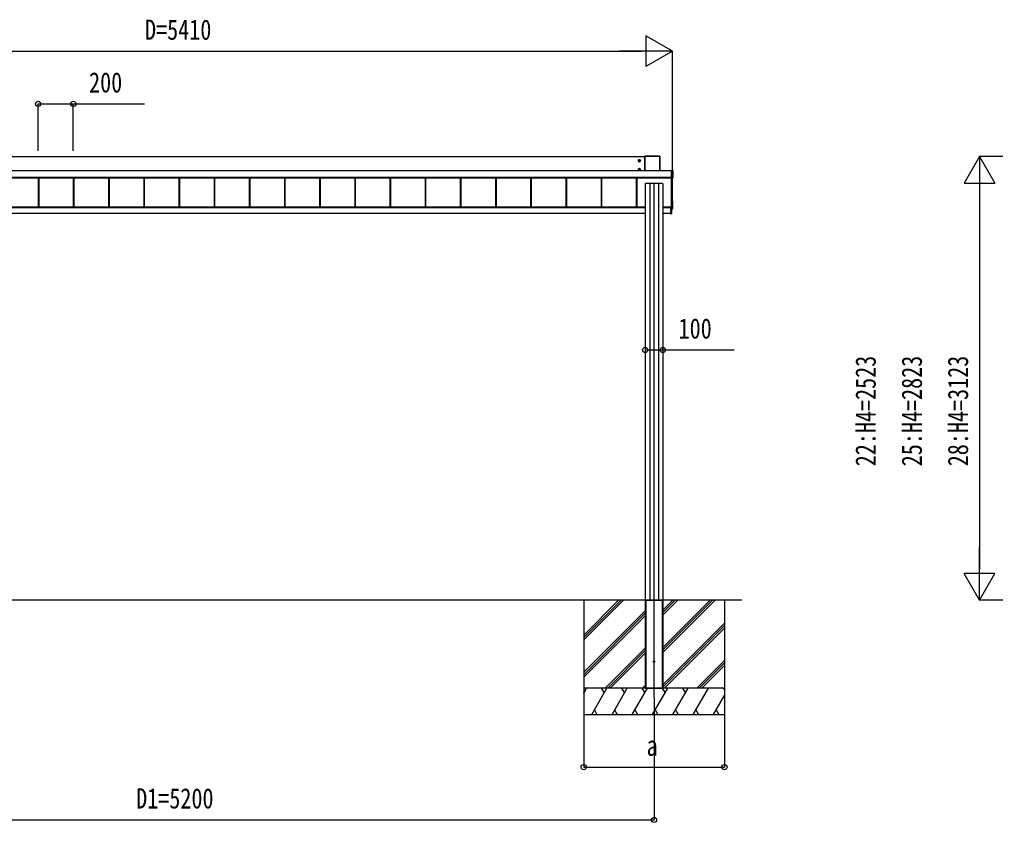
# Model space of a CAD drawing. Units: millimetres, scale not verified. Extents: x -14718 to 14718, y -10397 to 10401.
# Drawn here: x -10225 to -4676, y -5976 to -1409 of the extents above; entities that cross this region are included whole.
import ezdxf
from ezdxf.enums import TextEntityAlignment as Align

# ---------------------------------------------------------------- set-up
doc = ezdxf.new("R2010")
doc.units = ezdxf.units.MM
doc.header["$LTSCALE"] = 50
for name, color, linetype in [('0-4_YKK_12', 2, 'Continuous'), ('0-5_YKK_A1', 4, 'Continuous'), ('0-6_YKK_D', 6, 'Continuous')]:
    doc.layers.add(name, color=color, linetype=linetype)
doc.styles.add('ＭＳ ゴシック', font='')
doc.styles.get('ＭＳ ゴシック').set_extended_font_data('MS Gothic')

msp = doc.modelspace()

# ---------------------------------------------------------------- linework, layer by layer
at = {"layer": '0-4_YKK_12'}
msp.add_line((-6617.43, -5264.1), (-6617.43, -2338.4), dxfattribs=at)
at = {"layer": '0-5_YKK_A1'}
for p, q in [((-6670.43, -2190.47), (-11764.43, -2190.47)), ((-6707.68, -2212.21), (-6693.18, -2212.21)), ((-6702.71, -2211.45), (-6703.43, -2211.45)), ((-6700.43, -2219.46), (-6700.43, -2204.96)), ((-6698.15, -2212.97), (-6697.43, -2212.97)), ((-6670.43, -2186.75), (-6670.43, -2268.91)), ((-6670.09, -2186.89), (-6670.43, -2186.75)), ((-6670.09, -2268.91), (-6670.09, -2186.89)), ((-6584.93, -2186.25), (-6669.93, -2186.25)), ((-6669.93, -2186.25), (-6669.59, -2186.39)), ((-6669.59, -2186.39), (-6669.59, -2186.88)), ((-6669.59, -2186.39), (-6585.27, -2186.39)), ((-6669.59, -2186.88), (-6669.59, -2268.91)), ((-6585.27, -2186.88), (-6669.59, -2186.88)), ((-6585.27, -2186.39), (-6584.93, -2186.25)), ((-6585.27, -2186.39), (-6585.27, -2186.88)), ((-6585.27, -2268.91), (-6585.27, -2186.88)), ((-6584.43, -2186.75), (-6584.77, -2186.89)), ((-6584.77, -2186.89), (-6584.77, -2268.91)), ((-6584.43, -2268.91), (-6584.43, -2186.75)), ((-6518.93, -2268.91), (-11915.93, -2268.91)), ((-6518.93, -2269.39), (-11915.93, -2269.39)), ((-6707.68, -2262.18), (-6693.18, -2262.18)), ((-6702.71, -2261.42), (-6703.43, -2261.42)), ((-6700.43, -2269.43), (-6700.43, -2254.93)), ((-6698.15, -2262.94), (-6697.43, -2262.94)), ((-6517.73, -2267.68), (-6518.93, -2267.68)), ((-6518.93, -2267.83), (-6518.93, -2267.68)), ((-6518.93, -2267.68), (-6518.93, -2267.68)), ((-6517.73, -2267.68), (-6518.93, -2267.68)), ((-6518.93, -2268.31), (-6518.93, -2267.83)), ((-6511.89, -2268.31), (-6518.93, -2268.31)), ((-6517.73, -2267.68), (-6517.73, -2267.68)), ((-6517.13, -2267.67), (-6517.18, -2267.67)), ((-6517.13, -2267.63), (-6511.43, -2267.63)), ((-6517.13, -2267.63), (-6517.13, -2267.67)), ((-6511.89, -2267.83), (-6511.43, -2267.63)), ((-6511.89, -2309.37), (-6511.89, -2268.31)), ((-6510.93, -2268.13), (-6511.39, -2268.33)), ((-6511.39, -2268.33), (-6511.39, -2309.39)), ((-6510.93, -2268.13), (-6510.93, -2310.11)), ((-6518.93, -2308.36), (-11915.93, -2308.36)), ((-6518.93, -2308.88), (-11915.93, -2308.88)), ((-11915.93, -2309.02), (-6518.93, -2309.02)), ((-6518.93, -2309.02), (-11915.93, -2309.02)), ((-10118.93, -2309.02), (-10118.93, -2475.25)), ((-10116.33, -2309.02), (-10116.33, -2475.25)), ((-10115.93, -2309.02), (-10115.93, -2475.25)), ((-9918.93, -2309.02), (-9918.93, -2475.25)), ((-9916.33, -2309.02), (-9916.33, -2475.25)), ((-9915.93, -2309.02), (-9915.93, -2475.25)), ((-9718.93, -2309.02), (-9718.93, -2475.25)), ((-9716.33, -2309.02), (-9716.33, -2475.25)), ((-9715.93, -2309.02), (-9715.93, -2475.25)), ((-9518.93, -2309.02), (-9518.93, -2475.25)), ((-9516.33, -2309.02), (-9516.33, -2475.25)), ((-9515.93, -2309.02), (-9515.93, -2475.25)), ((-9318.93, -2309.02), (-9318.93, -2475.25)), ((-9316.33, -2309.02), (-9316.33, -2475.25)), ((-9315.93, -2309.02), (-9315.93, -2475.25)), ((-9118.93, -2309.02), (-9118.93, -2475.25)), ((-9116.33, -2309.02), (-9116.33, -2475.25)), ((-9115.93, -2309.02), (-9115.93, -2475.25)), ((-8918.93, -2309.02), (-8918.93, -2475.25)), ((-8916.33, -2309.02), (-8916.33, -2475.25)), ((-8915.93, -2309.02), (-8915.93, -2475.25)), ((-8718.93, -2309.02), (-8718.93, -2475.25)), ((-8716.33, -2309.02), (-8716.33, -2475.25)), ((-8715.93, -2309.02), (-8715.93, -2475.25)), ((-8518.93, -2309.02), (-8518.93, -2475.25)), ((-8516.33, -2309.02), (-8516.33, -2475.25)), ((-8515.93, -2309.02), (-8515.93, -2475.25)), ((-8318.93, -2309.02), (-8318.93, -2475.25)), ((-8316.33, -2309.02), (-8316.33, -2475.25)), ((-8315.93, -2309.02), (-8315.93, -2475.25)), ((-8118.93, -2309.02), (-8118.93, -2475.25)), ((-8116.33, -2309.02), (-8116.33, -2475.25)), ((-8115.93, -2309.02), (-8115.93, -2475.25)), ((-7918.93, -2309.02), (-7918.93, -2475.25)), ((-7916.33, -2309.02), (-7916.33, -2475.25)), ((-7915.93, -2309.02), (-7915.93, -2475.25)), ((-7718.93, -2309.02), (-7718.93, -2475.25)), ((-7716.33, -2309.02), (-7716.33, -2475.25)), ((-7715.93, -2309.02), (-7715.93, -2475.25)), ((-7518.93, -2309.02), (-7518.93, -2475.25)), ((-7516.33, -2309.02), (-7516.33, -2475.25)), ((-7515.93, -2309.02), (-7515.93, -2475.25)), ((-7318.93, -2309.02), (-7318.93, -2475.25)), ((-7316.33, -2309.02), (-7316.33, -2475.25)), ((-7315.93, -2309.02), (-7315.93, -2475.25)), ((-7118.93, -2309.02), (-7118.93, -2475.25)), ((-7116.33, -2309.02), (-7116.33, -2475.25)), ((-7115.93, -2309.02), (-7115.93, -2475.25)), ((-6918.93, -2309.02), (-6918.93, -2475.25)), ((-6916.33, -2309.02), (-6916.33, -2475.25)), ((-6915.93, -2309.02), (-6915.93, -2475.25)), ((-6718.93, -2309.02), (-6718.93, -2475.25)), ((-6716.33, -2309.02), (-6716.33, -2475.25)), ((-6715.93, -2309.02), (-6715.93, -2475.25)), ((-6518.93, -2309.37), (-6511.89, -2309.37)), ((-6518.93, -2309.88), (-6518.93, -2310.43)), ((-6511.89, -2309.88), (-6518.93, -2309.88)), ((-6518.93, -2310.43), (-6517.73, -2310.43)), ((-6518.93, -2310.43), (-6518.93, -2310.43)), ((-6518.93, -2310.43), (-6517.73, -2310.43)), ((-6517.73, -2310.43), (-6517.73, -2310.43)), ((-6517.43, -2483.08), (-6517.43, -2310.44)), ((-6517.13, -2310.49), (-6517.13, -2310.61)), ((-6511.43, -2310.61), (-6517.13, -2310.61)), ((-6512.43, -2483.03), (-6512.43, -2310.61)), ((-6511.89, -2309.37), (-6511.89, -2309.88)), ((-6511.43, -2310.61), (-6511.89, -2309.88)), ((-6511.39, -2309.39), (-6510.93, -2310.11)), ((-6667.43, -2342.96), (-6667.43, -4711.6)), ((-6642.24, -2341.22), (-6642.24, -4711.6)), ((-6592.62, -2341.22), (-6592.62, -4711.6)), ((-6567.43, -2342.96), (-6567.43, -4711.6)), ((-6667.43, -2475.25), (-11767.43, -2475.25)), ((-6667.43, -2477.25), (-11767.43, -2477.25)), ((-6667.43, -2480.12), (-11767.43, -2480.12)), ((-6520.43, -2475.25), (-6567.43, -2475.25)), ((-6524.43, -2477.25), (-6567.43, -2477.25)), ((-6524.43, -2480.12), (-6567.43, -2480.12)), ((-6519.43, -2475.6), (-6524.43, -2475.58)), ((-6524.43, -2479.88), (-6524.43, -2475.58)), ((-6524.43, -2479.88), (-6524.43, -2480.08)), ((-6518.71, -2479.89), (-6524.43, -2479.88)), ((-6524.43, -2480.38), (-6518.23, -2480.39)), ((-6520.93, -2474.86), (-6517.73, -2474.86)), ((-6520.93, -2475.25), (-6520.93, -2474.86)), ((-6520.43, -2475.25), (-6520.43, -2475.54)), ((-6520.43, -2475.54), (-6520.43, -2475.59)), ((-6519.43, -2475.6), (-6519.43, -2474.86)), ((-6518.71, -2477.31), (-6518.71, -2479.89)), ((-6518.71, -2477.31), (-6518.43, -2477.31)), ((-6518.71, -2479.89), (-6518.43, -2479.89)), ((-6518.23, -2480.09), (-6518.23, -2477.11)), ((-6518.23, -2480.09), (-6518.23, -2480.09)), ((-6518.21, -2474.86), (-6518.21, -2476.81)), ((-6518.21, -2476.81), (-6517.93, -2476.81)), ((-6518.21, -2480.39), (-6517.93, -2480.39)), ((-6517.93, -2476.81), (-6517.93, -2474.86)), ((-6517.93, -2480.39), (-6517.93, -2476.81)), ((-6517.93, -2513.48), (-6517.93, -2480.39)), ((-6512.43, -2483.6), (-6517.93, -2483.93)), ((-6517.93, -2485.19), (-6511.9, -2484.81)), ((-6517.93, -2485.19), (-6511.9, -2484.81)), ((-6511.9, -2484.56), (-6517.61, -2484.91)), ((-6517.61, -2484.91), (-6517.61, -2484.95)), ((-6512.93, -2483.58), (-6516.93, -2483.58)), ((-6511.9, -2442.51), (-6512.43, -2442.48)), ((-6512.43, -2483.6), (-6512.43, -2483.03)), ((-6511.9, -2484.81), (-6511.9, -2484.56)), ((-6511.9, -2484.81), (-6511.9, -2484.81)), ((-6511.43, -2484.07), (-6511.43, -2443.01)), ((-6511.43, -2484.07), (-6511.43, -2484.31)), ((-6668.28, -2511.6), (-11766.58, -2511.6)), ((-6668.43, -2513.78), (-6668.3, -2511.6)), ((-6668.28, -2511.6), (-6667.8, -2511.6)), ((-6667.8, -2511.6), (-6667.93, -2513.78)), ((-6667.43, -2511.6), (-6667.8, -2511.6)), ((-6567.06, -2511.6), (-6567.43, -2511.6)), ((-6567.43, -2513.78), (-6566.93, -2513.78)), ((-6566.93, -2514.1), (-6567.43, -2514.1)), ((-6567.06, -2511.6), (-6566.58, -2511.6)), ((-6566.93, -2513.78), (-6567.06, -2511.6)), ((-6566.93, -2514.1), (-6566.93, -2513.78)), ((-6566.73, -2514.1), (-6566.93, -2514.1)), ((-6524.43, -2511.6), (-6566.58, -2511.6)), ((-6566.56, -2511.6), (-6566.43, -2513.78)), ((-6524.43, -2514.16), (-6518.21, -2513.78)), ((-6524.43, -2513.86), (-6524.43, -2514.16)), ((-6517.93, -2513.48), (-6518.21, -2513.48)), ((-6117.43, -4711.6), (-11767.43, -4711.6)), ((-7017.43, -4711.6), (-7017.43, -5361.6)), ((-7017.43, -4938.23), (-6790.8, -4711.6)), ((-7017.43, -4909.95), (-6819.08, -4711.6)), ((-7017.43, -4924.09), (-6805, -4711.66)), ((-6667.43, -4711.6), (-6667.43, -5211.6)), ((-6667.43, -4711.6), (-6667.13, -4711.6)), ((-6667.43, -4711.6), (-6667.43, -5211.6)), ((-6667.13, -4711.6), (-6567.73, -4711.6)), ((-6664.93, -4711.6), (-6664.93, -5211.6)), ((-6663.43, -4711.6), (-6663.43, -5211.6)), ((-6571.43, -4711.6), (-6571.43, -5211.6)), ((-6569.93, -4711.6), (-6569.93, -5211.6)), ((-6567.43, -4711.6), (-6567.43, -5211.6)), ((-6567.43, -4711.6), (-6567.43, -5211.6)), ((-6567.43, -4796.6), (-6482.43, -4711.6)), ((-6567.43, -4782.46), (-6496.57, -4711.6)), ((-6567.43, -4768.31), (-6510.72, -4711.6)), ((-6567.43, -5008.73), (-6270.34, -4711.64)), ((-6567.43, -4994.59), (-6284.48, -4711.64)), ((-6567.43, -4980.44), (-6298.62, -4711.64)), ((-6217.43, -4711.6), (-6217.43, -5361.6)), ((-7017.43, -5122.08), (-6667.43, -4772.08)), ((-7017.43, -5136.22), (-6667.43, -4786.22)), ((-7017.43, -5150.36), (-6667.43, -4800.36)), ((-6567.43, -5192.57), (-6217.43, -4842.58)), ((-6567.43, -5206.72), (-6217.43, -4856.72)), ((-6558.17, -5211.6), (-6217.43, -4870.86)), ((-6894.82, -5211.6), (-6667.43, -4984.21)), ((-6880.68, -5211.6), (-6667.43, -4998.35)), ((-6866.54, -5211.6), (-6667.43, -5012.49)), ((-6374.32, -5211.6), (-6217.43, -5054.71)), ((-6360.18, -5211.6), (-6217.43, -5068.85)), ((-6346.04, -5211.6), (-6217.43, -5082.99)), ((-6217.43, -5211.6), (-7017.43, -5211.6)), ((-7017.43, -5240.54), (-7000.72, -5211.6)), ((-6217.43, -5211.6), (-7017.43, -5211.6)), ((-6971.85, -5361.6), (-6885.25, -5211.6)), ((-6900.25, -5237.58), (-6915.25, -5211.6)), ((-6856.38, -5361.6), (-6769.78, -5211.6)), ((-6784.78, -5237.58), (-6799.78, -5211.6)), ((-6740.91, -5361.6), (-6654.31, -5211.6)), ((-6669.31, -5237.58), (-6684.31, -5211.6)), ((-6682.69, -5211.6), (-6667.43, -5196.34)), ((-6667.43, -5211.6), (-6567.43, -5211.6)), ((-6625.44, -5361.6), (-6538.84, -5211.6)), ((-6553.84, -5237.58), (-6568.84, -5211.6)), ((-6509.97, -5361.6), (-6423.37, -5211.6)), ((-6438.37, -5237.58), (-6453.37, -5211.6)), ((-6394.5, -5361.6), (-6307.9, -5211.6)), ((-6217.43, -5220.26), (-6222.43, -5211.6)), ((-7015.72, -5237.58), (-7017.43, -5234.62)), ((-6279.03, -5361.6), (-6217.43, -5254.9)), ((-7017.43, -5361.6), (-6217.43, -5361.6)), ((-6956.86, -5335.62), (-6941.86, -5361.6)), ((-6841.39, -5335.62), (-6826.39, -5361.6)), ((-6725.92, -5335.62), (-6710.92, -5361.6)), ((-6610.44, -5335.62), (-6595.44, -5361.6)), ((-6494.98, -5335.62), (-6479.98, -5361.6)), ((-6379.5, -5335.62), (-6364.51, -5361.6)), ((-6264.03, -5335.62), (-6249.04, -5361.6))]:
    msp.add_line(p, q, dxfattribs=at)
for points in [[(-6700.43, -2206.44), (-6705.43, -2209.32), (-6705.43, -2215.1), (-6700.43, -2217.98), (-6695.43, -2215.1), (-6695.43, -2209.32)], [(-6700.43, -2256.4), (-6705.43, -2259.29), (-6705.43, -2265.07), (-6700.43, -2267.95), (-6695.43, -2265.07), (-6695.43, -2259.29)]]:
    msp.add_lwpolyline(points, close=True, dxfattribs=at)
for points in [[(-6703.43, -2211.45), (-6703.43, -2212.97), (-6702.71, -2212.97)], [(-6699.67, -2209.93), (-6699.67, -2209.21), (-6701.19, -2209.21), (-6701.19, -2209.93)], [(-6701.19, -2214.49), (-6701.19, -2215.21), (-6699.67, -2215.21), (-6699.67, -2214.49)], [(-6697.43, -2212.97), (-6697.43, -2211.45), (-6698.15, -2211.45)], [(-6703.43, -2261.42), (-6703.43, -2262.94), (-6702.71, -2262.94)], [(-6699.67, -2259.9), (-6699.67, -2259.18), (-6701.19, -2259.18), (-6701.19, -2259.9)], [(-6701.19, -2264.46), (-6701.19, -2265.18), (-6699.67, -2265.18), (-6699.67, -2264.46)], [(-6697.43, -2262.94), (-6697.43, -2261.42), (-6698.15, -2261.42)], [(-6518.93, -2267.83), (-6511.89, -2267.83), (-6511.89, -2268.31)], [(-6518.93, -2309.88), (-6518.93, -2309.37), (-6518.93, -2268.31)], [(-6518.25, -2480.09), (-6524.43, -2480.08), (-6524.43, -2480.38), (-6524.43, -2513.86)], [(-6518.21, -2480.39), (-6518.21, -2513.48), (-6524.43, -2513.86)], [(-6518.43, -2479.91), (-6518.43, -2479.89), (-6518.43, -2477.31)], [(-6518.23, -2480.09), (-6518.23, -2480.09), (-6518.24, -2480.09)], [(-6667.43, -2514.1), (-6667.93, -2514.1), (-6668.13, -2514.1)], [(-6667.93, -2514.1), (-6667.93, -2513.78), (-6667.43, -2513.78)], [(-6667.13, -4711.6), (-6567.73, -4711.6), (-6567.43, -4711.6)]]:
    msp.add_lwpolyline(points, dxfattribs=at)
for centre, radius in [((-6700.43, -2212.21), 6.25), ((-6700.43, -2212.21), 5), ((-6700.43, -2262.18), 6.25), ((-6700.43, -2262.18), 5), ((-6617.43, -5061.6), 5)]:
    msp.add_circle(centre, radius, dxfattribs=at)
for centre, radius, start, end in [((-6700.43, -2212.21), 5.58, 153.74848, 206.25152), ((-6700.43, -2212.21), 5.58, 93.74848, 146.25152), ((-6700.43, -2212.21), 5.58, 213.74848, 266.25152), ((-6702.71, -2209.93), 1.52, 270, 0), ((-6702.71, -2214.49), 1.52, 0, 90), ((-6700.43, -2212.21), 5.58, 33.74848, 86.25152), ((-6700.43, -2212.21), 5.58, 273.74848, 326.25152), ((-6698.15, -2209.93), 1.52, 180, 270), ((-6698.15, -2214.49), 1.52, 90, 180), ((-6700.43, -2212.21), 5.58, 333.74848, 26.25152), ((-6669.59, -2186.89), 0.5, 90.15046, 179.81463), ((-6669.71, -2190.99), 4.12, 88.40447, 95.35624), ((-6585.27, -2186.89), 0.5, 0.18537, 89.84954), ((-6585.15, -2190.99), 4.12, 84.64376, 91.59553), ((-6700.43, -2262.18), 5.58, 153.74848, 206.25152), ((-6700.43, -2262.18), 5.58, 93.74848, 146.25152), ((-6700.43, -2262.18), 5.58, 213.74848, 266.25152), ((-6702.71, -2259.9), 1.52, 270, 0), ((-6702.71, -2264.46), 1.52, 0, 90), ((-6700.43, -2262.18), 5.58, 33.74848, 86.25152), ((-6700.43, -2262.18), 5.58, 273.74848, 326.25152), ((-6698.15, -2259.9), 1.52, 180, 270), ((-6698.15, -2264.46), 1.52, 90, 180), ((-6700.43, -2262.18), 5.58, 333.74848, 26.25152), ((-6517.29, -2266.27), 1.41, 271.33232, 274.49739), ((-6511.89, -2268.33), 0.5, 0.18537, 89.84954), ((-6511.78, -2272.43), 4.12, 84.64376, 91.59553), ((-6517.64, -2313.05), 2.62, 81.42612, 92.09097), ((-6517.13, -2310.19), 0.301, 243.24083, 270.00691), ((-6511.78, -2313.49), 4.12, 84.64376, 91.59553), ((-6511.89, -2309.38), 0.502, 270.31408, 359.651), ((-6518.64, -2481.88), 1.98, 83.79926, 91.95127), ((-6518.25, -2480.39), 0.3, 87.77338, 89.77816), ((-6518.25, -2480.23), 0.141, 85.77463, 89.9759), ((-6519.48, -2480.32), 1.25, 356.45735, 10.27369), ((-6519.44, -2480.27), 1.21, 354.17006, 8.37745), ((-6519.56, -2476.88), 1.35, 350.09675, 2.91202), ((-6518.23, -2476.81), 0.3, 269.98255, 359.98254), ((-6518.23, -2480.39), 0.3, 0, 89.87763), ((-6519.43, -2480.31), 1.22, 356.27163, 10.47203), ((-6517.63, -2484.61), 0.3, 180.0189, 273.51595), ((-6517.63, -2484.66), 0.3, 180.0189, 273.51595), ((-6517.73, -2474.56), 0.3, 269.98255, 359.98252), ((-6516.93, -2483.08), 0.5, 180.01746, 270.01745), ((-6512.93, -2483.08), 0.5, 269.98255, 359.98254), ((-6511.93, -2443.01), 0.5, 0.01604, 86.51881), ((-6511.93, -2484.06), 0.5, 273.48119, 359.98396), ((-6511.93, -2484.31), 0.5, 273.6197, 0), ((-6511.93, -2484.31), 0.5, 273.48119, 359.98396), ((-6668.13, -2513.8), 0.3, 176.5, 270), ((-6566.73, -2513.8), 0.3, 270, 3.5), ((-6518.23, -2513.48), 0.3, 273.5, 0), ((-6519.44, -2513.63), 1.24, 353.06854, 6.93146)]:
    msp.add_arc(centre, radius, start, end, dxfattribs=at)
for centre, major_axis, ratio, start_param, end_param in [((-6669.93, -2186.75), (0.382, -0.325), 0.996231, 2.2770247, 3.8440941), ((-6584.93, -2186.75), (0.382, 0.325), 0.996231, 5.5806839, 7.1477533), ((-6517.73, -2267.67), (0.6, 0), 0.026226, 4.712389, 5.6461648), ((-6517.13, -2267.93), (0, 0.3), 0.998743, 6.2831853, 6.8214342), ((-6517.73, -2267.67), (0.6, 0), 0.026226, 5.6461648, 6.2831853), ((-6511.43, -2268.13), (0.382, 0.325), 0.996231, 5.5806839, 7.1477533), ((-6517.73, -2310.49), (0.6, 0), 0.096025, 6.2831853, 7.8539816), ((-6517.13, -2310.31), (0, 0.3), 0.998743, 2.0534275, 3.1415927), ((-6511.43, -2310.11), (0.382, -0.325), 0.996231, 5.4186173, 6.9856867), ((-6617.43, -2342.96), (50, 0), 0.04, 6.2831853, 9.424778), ((-6518.21, -2477.31), (-0.301, 0.4), 0.997782, 5.6362522, 7.2070486), ((-6518.73, -2479.89), (-0.001, 0.2), 0.09157, 4.6769241, 4.7117655), ((-6518.23, -2479.89), (0.482, 0.007), 0.414889, 3.1353871, 4.6694768), ((-6518.23, -2477.31), (-0.108, 0.169), 0.994155, 5.7105836, 7.28138), ((-6518.23, -2479.89), (0.145, 0.15), 0.921201, 2.3804184, 3.9145081), ((-6518.21, -2479.89), (-0.301, 0.4), 0.997782, 2.4579529, 2.4946596), ((-6518.21, -2484.99), (0.6, 0.037), 0.034769, 5.198958, 6.2810574), ((-6667.93, -2513.8), (0.5, -0.018), 0.036539, 1.5736281, 3.1406975), ((-6566.93, -2513.8), (0.5, 0.018), 0.036539, 0.0008951, 1.5679645)]:
    msp.add_ellipse(centre, major_axis=major_axis, ratio=ratio, start_param=start_param, end_param=end_param, dxfattribs=at)
at = {"layer": '0-6_YKK_D'}
for p, q in [((-6512.43, -1588.84), (-6663.99, -1501.34)), ((-6663.99, -1501.34), (-6663.99, -1676.34)), ((-11747.43, -1588.84), (-6687.43, -1588.84)), ((-6512.43, -1588.84), (-6815.54, -1588.84)), ((-6512.43, -1588.84), (-6663.99, -1676.34)), ((-6512.43, -2309.61), (-6512.43, -1587.84)), ((-10118.93, -2155.31), (-10118.93, -1887.84)), ((-9918.93, -2155.31), (-9918.93, -1887.84)), ((-4767.43, -2188.84), (-4854.93, -2340.4)), ((-2293.91, -2188.84), (-4768.43, -2188.84)), ((-4767.43, -2188.84), (-4679.93, -2340.4)), ((-4767.43, -2188.84), (-4767.43, -2491.95)), ((-4854.93, -2340.4), (-4679.93, -2340.4)), ((-4767.43, -2363.84), (-4767.43, -4536.6)), ((-6667.43, -3286.07), (-6667.43, -3289.59)), ((-4767.43, -4711.6), (-4767.43, -4408.49)), ((-4767.43, -4711.6), (-4854.93, -4560.05)), ((-4679.93, -4560.05), (-4854.93, -4560.05)), ((-4767.43, -4711.6), (-4679.93, -4560.05)), ((-2884.3, -4711.6), (-4768.43, -4711.6)), ((-6617.43, -5265.1), (-6617.43, -5962.6)), ((-7017.43, -5362.6), (-7017.43, -5662.6)), ((-6217.43, -5362.6), (-6217.43, -5662.6)), ((-7017.43, -5661.6), (-6217.43, -5661.6)), ((-11817.43, -5961.6), (-6617.43, -5961.6))]:
    msp.add_line(p, q, dxfattribs=at)
for points in [[(-10118.93, -1888.84), (-9918.93, -1888.84), (-9513.83, -1888.84)], [(-6667.43, -3288.59), (-6567.43, -3288.59), (-6162.33, -3288.59)]]:
    msp.add_lwpolyline(points, dxfattribs=at)
for centre in [(-10118.93, -1888.84), (-9918.93, -1888.84), (-6667.43, -3288.59), (-6567.43, -3288.59), (-7017.43, -5661.6), (-6217.43, -5661.6), (-6617.43, -5961.6)]:
    msp.add_circle(centre, 14.88, dxfattribs=at)

# ---------------------------------------------------------------- texts
at = {"layer": '0-6_YKK_D', "style": 'ＭＳ ゴシック', "width": 0.8}
for s, p in [('D=5410', (-9511.43, -1558.84)), ('200', (-9829.43, -1858.84)), ('100', (-6477.93, -3258.59)), ('a', (-6659.43, -5631.6)), ('D1=5200', (-9561.83, -5931.6))]:
    msp.add_text(s, height=115.5, dxfattribs=at).set_placement(p, align=Align.BOTTOM_LEFT)
for s, p in [('22:H4=2523', (-5322.43, -3950.02)), ('25:H4=2823', (-5059.93, -3950.02)), ('28:H4=3123', (-4797.43, -3950.02))]:
    msp.add_text(s, height=115.5, rotation=90, dxfattribs=at).set_placement(p, align=Align.BOTTOM_LEFT)

doc.saveas('drawing.dxf')
